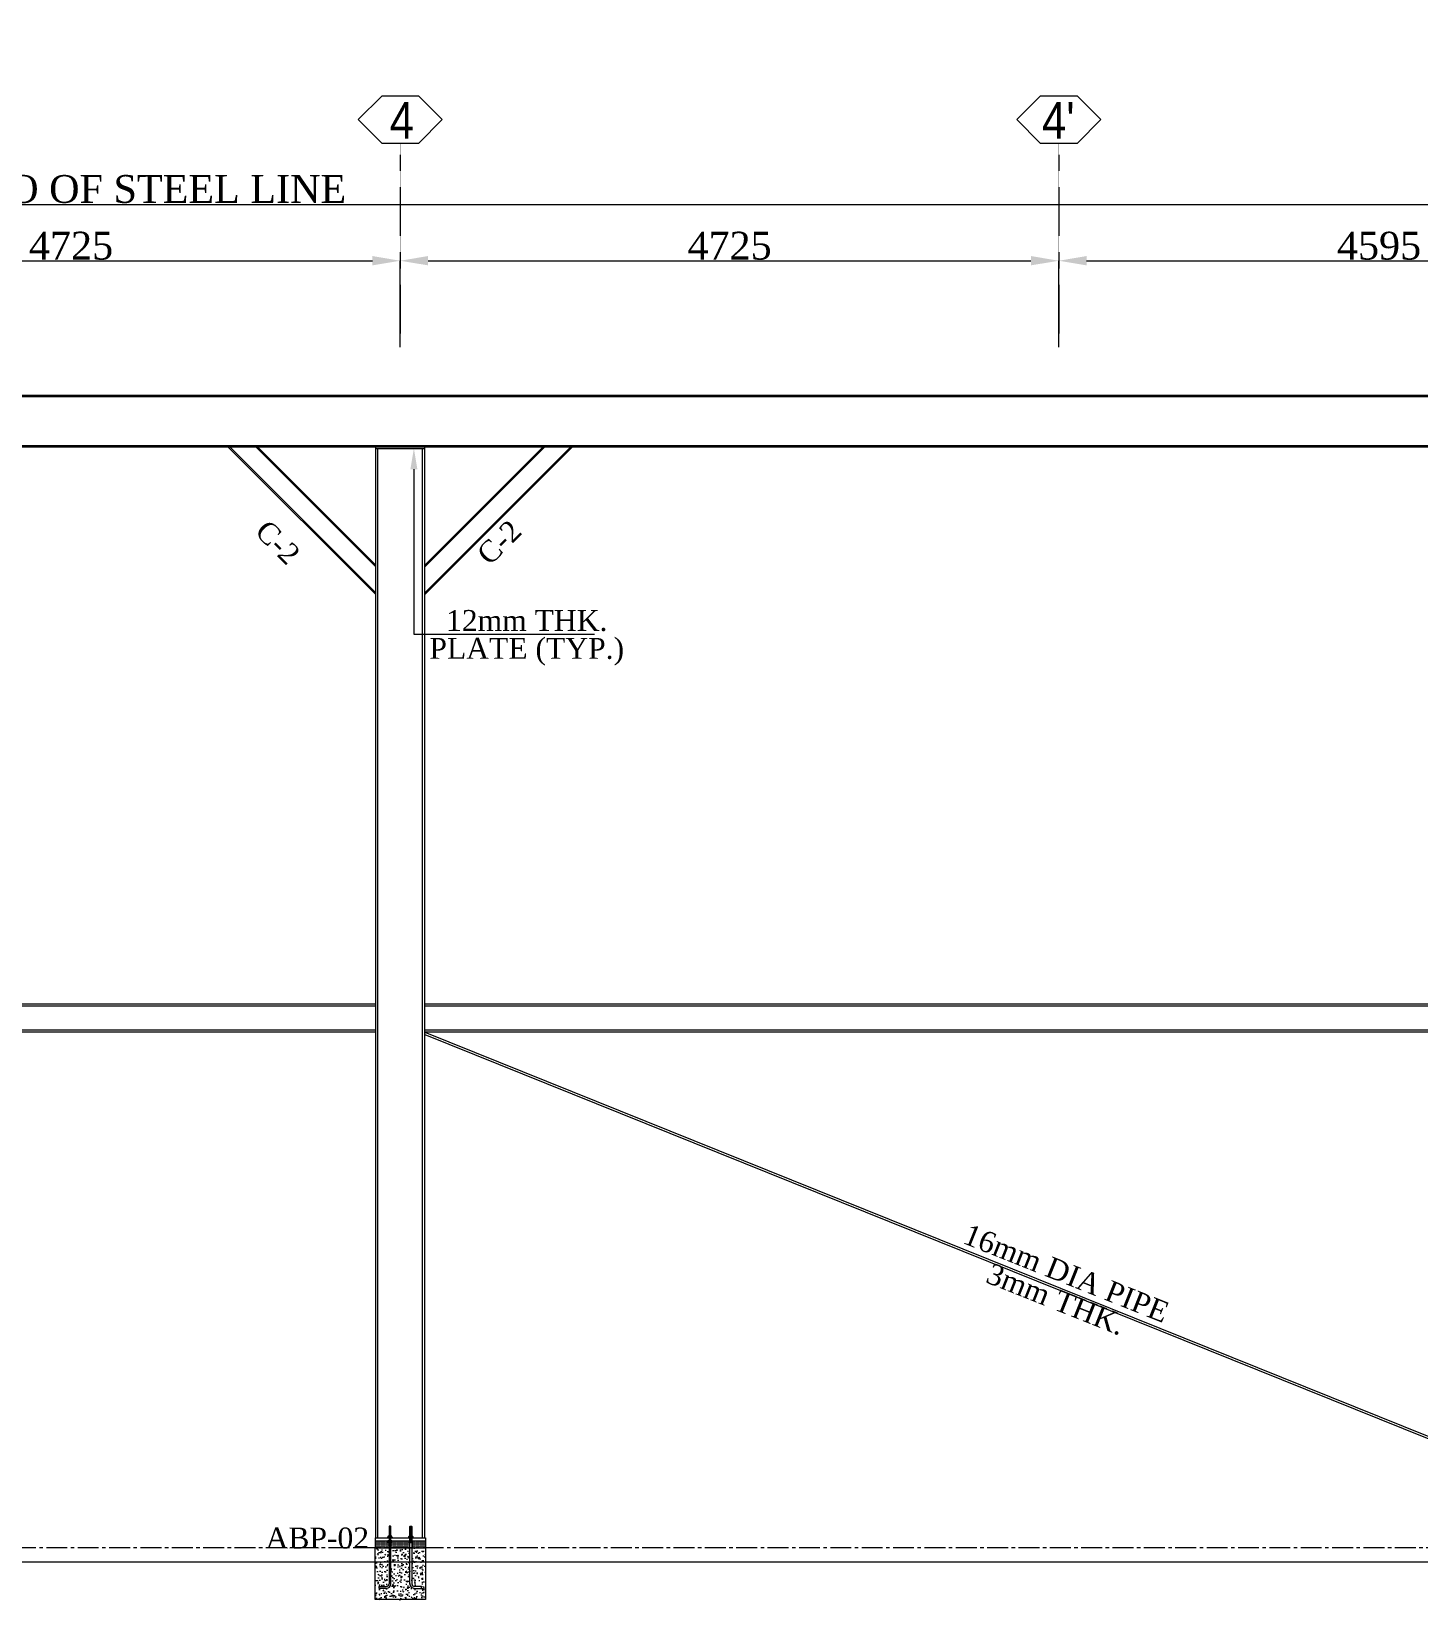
# Model space of a CAD drawing. Header units: millimetres. Extents: x 0 to 13151789, y -1482478 to 0.
# Drawn here: x 12791401 to 12801354, y -1357256 to -1345996 of the extents above; entities that cross this region are included whole.
import ezdxf
from ezdxf.entities.mleader import LeaderData, LeaderLine
from ezdxf.math import Vec2, Vec3

# ---------------------------------------------------------------- set-up
doc = ezdxf.new("R2010")
doc.units = ezdxf.units.MM
doc.header["$LTSCALE"] = 0.4
doc.header["$MEASUREMENT"] = 0
doc.header["$PDMODE"] = 66
for name, pattern in [('CENTER', [2, 1.25, -0.25, 0.25, -0.25]), ('CENTER2', [1.125, 0.75, -0.125, 0.125, -0.125]), ('XKITLINE03', [6, 3, -1, 1, -1])]:
    doc.linetypes.add(name, pattern=pattern)
doc.layers.get('0').update_dxf_attribs({"lineweight": 0})
doc.layers.get('Defpoints').update_dxf_attribs({"lineweight": 0})
for name, color, linetype, lineweight in [('2', 3, 'Continuous', 0), ('Bolt', 255, 'Continuous', 0), ('Grid', 202, 'CENTER', 0), ('GRIDDIM', 6, 'Continuous', 0), ('Layer 1', 7, 'Continuous', 0), ('MISCEL', 7, 'Continuous', 0), ('Other object type', 1, 'Continuous', 0), ('Outer Line', 1, 'Continuous', 0)]:
    doc.layers.add(name, color=color, linetype=linetype, lineweight=lineweight)
doc.layers.add('CENTER', color=1, linetype='CENTER')
doc.styles.add('ARIAL_', font='arial.ttf')
doc.styles.add('style2', font='ARIALN.TTF')
doc.styles.add('TNROMAN', font='times.ttf')
doc.dimstyles.new('shahid', dxfattribs={"dimtxt": 37.0005, "dimasz": 20, "dimexe": 8, "dimexo": 10, "dimgap": 5, "dimtad": 3, "dimdec": 0, "dimrnd": 1, "dimzin": 0, "dimdsep": 46, "dimtxsty": 'style2', "dimcen": 0.09, "dimclrt": 1, "dimadec": 0, "dimazin": 0, "dimtfac": 1, "dimtdec": 0, "dimtix": 1, "dimtmove": 1, "dimatfit": 3, "dimfxl": 1, "dimtolj": 1, "dimtzin": 0, "dimlwd": 5, "dimlwe": 5, "dimarcsym": 0})

# ---------------------------------------------------------------- blocks, each defined once
blk = doc.blocks.new('*D177')
at = {"layer": 'Defpoints', "color": 0, "lineweight": 0, "transparency": 16777216}
for p in [(12794047, -1347642), (12789322, -1348262), (12794047, -1348262)]:
    blk.add_point(p, dxfattribs=at)
at = {"layer": 'Layer 1', "color": 8, "lineweight": 5, "transparency": 16777216}
for p, q in [((12789322, -1348262), (12789322, -1347642)), ((12789522, -1347642), (12793847, -1347642)), ((12794047, -1348262), (12794047, -1347642))]:
    blk.add_line(p, q, dxfattribs=at)
at = {"layer": 'Layer 1', "color": 8, "lineweight": 0, "transparency": 16777216}
for points in [[(12789522, -1347608), (12789522, -1347675), (12789322, -1347642)], [(12793847, -1347608), (12793847, -1347675), (12794047, -1347642)]]:
    blk.add_solid(points, dxfattribs=at)
at = {"layer": 'Layer 1', "color": 2, "lineweight": 0, "transparency": 16777216, "insert": (12791685, -1347535), "char_height": 200, "attachment_point": 5, "style": 'TNROMAN'}
blk.add_mtext('\\A1;4725', dxfattribs=at)
blk = doc.blocks.new('*D178')
at = {"layer": 'Defpoints', "color": 0, "lineweight": 0, "transparency": 16777216}
for p in [(12798772, -1347642), (12794047, -1348262), (12798772, -1348262)]:
    blk.add_point(p, dxfattribs=at)
at = {"layer": 'Layer 1', "color": 8, "lineweight": 5, "transparency": 16777216}
for p, q in [((12794047, -1348262), (12794047, -1347642)), ((12794247, -1347642), (12798572, -1347642)), ((12798772, -1348262), (12798772, -1347642))]:
    blk.add_line(p, q, dxfattribs=at)
at = {"layer": 'Layer 1', "color": 8, "lineweight": 0, "transparency": 16777216}
for points in [[(12794247, -1347608), (12794247, -1347675), (12794047, -1347642)], [(12798572, -1347608), (12798572, -1347675), (12798772, -1347642)]]:
    blk.add_solid(points, dxfattribs=at)
at = {"layer": 'Layer 1', "color": 2, "lineweight": 0, "transparency": 16777216, "insert": (12796410, -1347535), "char_height": 200, "attachment_point": 5, "style": 'TNROMAN'}
blk.add_mtext('\\A1;4725', dxfattribs=at)
blk = doc.blocks.new('*D179')
at = {"layer": 'Defpoints', "color": 0, "lineweight": 0, "transparency": 16777216}
for p in [(12803367, -1347642), (12798772, -1348262), (12803367, -1348262)]:
    blk.add_point(p, dxfattribs=at)
at = {"layer": 'Layer 1', "color": 8, "lineweight": 5, "transparency": 16777216}
for p, q in [((12798772, -1348262), (12798772, -1347642)), ((12798972, -1347642), (12803167, -1347642)), ((12803367, -1348262), (12803367, -1347642))]:
    blk.add_line(p, q, dxfattribs=at)
at = {"layer": 'Layer 1', "color": 8, "lineweight": 0, "transparency": 16777216}
for points in [[(12798972, -1347608), (12798972, -1347675), (12798772, -1347642)], [(12803167, -1347608), (12803167, -1347675), (12803367, -1347642)]]:
    blk.add_solid(points, dxfattribs=at)
at = {"layer": 'Layer 1', "color": 2, "lineweight": 0, "transparency": 16777216, "insert": (12801070, -1347535), "char_height": 200, "attachment_point": 5, "style": 'TNROMAN'}
blk.add_mtext('\\A1;4595', dxfattribs=at)
blk = doc.blocks.new('*D180')
at = {"layer": 'Defpoints', "color": 0, "lineweight": 0, "transparency": 16777216}
for p in [(12812407, -1347239), (12769911, -1348238), (12812407, -1348238)]:
    blk.add_point(p, dxfattribs=at)
at = {"layer": 'Layer 1', "color": 8, "lineweight": 5, "transparency": 16777216}
for p, q in [((12769911, -1348238), (12769911, -1347239)), ((12770111, -1347239), (12812207, -1347239)), ((12812407, -1348238), (12812407, -1347239))]:
    blk.add_line(p, q, dxfattribs=at)
at = {"layer": 'Layer 1', "color": 8, "lineweight": 0, "transparency": 16777216}
for points in [[(12770111, -1347206), (12770111, -1347272), (12769911, -1347239)], [(12812207, -1347206), (12812207, -1347272), (12812407, -1347239)]]:
    blk.add_solid(points, dxfattribs=at)
at = {"layer": 'Layer 1', "color": 2, "lineweight": 0, "transparency": 16777216, "insert": (12791159, -1347129), "char_height": 200, "attachment_point": 5, "style": 'TNROMAN'}
blk.add_mtext('\\A1;LENGTH : 42496 O/O OF STEEL LINE ', dxfattribs=at)

msp = doc.modelspace()

# ---------------------------------------------------------------- hatches: boundary and pattern name
at = {"layer": 'Bolt', "linetype": 'Continuous', "lineweight": 0, "ltscale": 20}
h = msp.add_hatch(dxfattribs=at)
h.set_pattern_fill('DOTS', color=4, scale=120)
h.set_pattern_definition([(0, (5188786.558, -2042214.285), (3.75, 7.5), [0, -7.5])])
h.paths.add_polyline_path([(12793980, -1356838.1), (12793971.9, -1356838.1), (12793972.8, -1356838, -0.1443782), (12793966.7, -1356835.9), (12793966.7, -1356827.3), (12793980, -1356827), (12793980, -1356826.5), (12793868.3, -1356826.5), (12793868.3, -1356876.5), (12793980, -1356876.5)])
h.paths.add_polyline_path([(12793960.1, -1356836.9, -0.0762137), (12793959.3, -1356835.9)], flags=16)
h.paths.add_polyline_path([(12794116.7, -1356838.1), (12794111.1, -1356838.1), (12794110.2, -1356837, -0.0858055), (12794109.3, -1356835.9), (12794109.3, -1356827.6), (12794116.7, -1356827.6), (12794116.7, -1356826.5), (12793980, -1356826.5), (12793980, -1356827.6), (12793987.4, -1356827.6), (12793987.4, -1356835.9, -0.0858055), (12793986.5, -1356837), (12793985.6, -1356838.1), (12793980, -1356838.1), (12793980, -1356876.5), (12794116.7, -1356876.5)])
h.paths.add_polyline_path([(12794228.3, -1356826.5), (12794130, -1356826.5), (12794130, -1356827.6), (12794137.4, -1356827.6), (12794137.4, -1356835.9, -0.0762137), (12794136.6, -1356836.9), (12794135.7, -1356838.1), (12794130, -1356838.1), (12794130, -1356876.5), (12794228.3, -1356876.5)])
at = {"layer": 'Other object type', "lineweight": 0, "transparency": 33554526}
h = msp.add_hatch(dxfattribs=at)
h.set_pattern_fill('AR-CONC', color=255, scale=10)
h.set_pattern_definition([(50, (5187322.34, -2040256.49), (71.72601826, -6.2752135), [7.5, -82.5]), (355, (5187322.34, -2040256.49), (-13.87513336, 75.2192134), [6, -66]), (100.4514445, (5187328.315, -2040257.016), (57.8508847, 68.9439991), [6.3740192, -70.1142112]), (46.1842, (5187322.34, -2040236.49), (106.7241331, -16.5519281), [11.25, -123.75]), (96.6356355, (5187331.23, -2040237.87), (93.4661946, 97.4118601), [9.5610342, -105.171376]), (351.184164, (5187322.34, -2040236.49), (93.4661945, 97.41186), [9, -99.0000001]), (21, (5187332.34, -2040241.49), (59.6907052, -40.26188907), [7.5, -82.5]), (326, (5187332.34, -2040241.49), (24.3315332, 72.5150045), [6, -66]), (71.4514447, (5187337.31, -2040244.85), (84.0222377, 32.2531153), [6.374019, -70.1142112]), (37.5, (5187322.338, -2040256.493), (1.21598553, 33.28938538), [0, -65.2, 0, -67, 0, -66.25]), (7.5, (5187322.34, -2040256.493), (26.30695374, 39.44117119), [0, -38.2, 0, -63.7, 0, -25.25]), (327.5, (5187300.038, -2040256.493), (53.38224362, -2.25548717), [0, -25, 0, -78, 0, -103.5]), (317.5, (5187290.04, -2040256.493), (58.31861693, 10.01049823), [0, -32.5, 0, -51.8, 0, -73.5])])
h.paths.add_polyline_path([(12794116.7, -1356876.5), (12793980, -1356876.5), (12793980, -1357135.3, -0.4142167), (12793947.4, -1357167.9), (12793896.3, -1357167.9), (12793896.3, -1357154.7), (12793947.4, -1357154.7, 0.4142179), (12793966.7, -1357135.3), (12793966.7, -1356876.5), (12793868.3, -1356876.5), (12793868.3, -1357247.2), (12794041.4, -1357247.2), (12794044.6, -1357255.9), (12794051.1, -1357238.4), (12794054.2, -1357247.2), (12794228.3, -1357247.2), (12794228.3, -1356876.5), (12794130, -1356876.5), (12794130, -1357135.3, 0.4142093), (12794149.3, -1357154.7), (12794200.4, -1357154.7), (12794200.4, -1357167.9), (12794149.3, -1357167.9, -0.4142104), (12794116.7, -1357135.3)])

# ---------------------------------------------------------------- linework, layer by layer
at = {"lineweight": 0, "ltscale": 0.0025}
msp.add_solid([(12794170.1, -1349138.5), (12794145.1, -1348988.5), (12794120.1, -1349138.5)], dxfattribs=at)
at = {"layer": '2', "lineweight": 0}
for p, q in [((12793871.3, -1356806.5), (12793871.3, -1348976.5)), ((12793887.3, -1356806.5), (12793887.3, -1348988.5)), ((12794207.3, -1356806.5), (12794207.3, -1348988.5)), ((12794223.3, -1356806.5), (12794223.3, -1348976.5)), ((12793868.3, -1356806.5), (12794228.3, -1356806.5)), ((12793868.3, -1356806.5), (12793868.3, -1356826.5)), ((12794228.3, -1356806.5), (12794228.3, -1356826.5)), ((12793868.3, -1356826.5), (12794228.3, -1356826.5))]:
    msp.add_line(p, q, dxfattribs=at)
at = {"layer": '2', "lineweight": 0, "const_width": 5}
msp.add_lwpolyline([(12794228.3, -1356826.5), (12793868.3, -1356826.5), (12793868.3, -1356806.5), (12794228.3, -1356806.5)], close=True, dxfattribs=at)
at = {"layer": 'Bolt', "color": 4, "linetype": 'Continuous', "lineweight": 0, "ltscale": 20}
for p, q in [((12793959.5, -1356828.4), (12793959.5, -1356828.4)), ((12793961.1, -1356837.8), (12793961.1, -1356837.8)), ((12793964.2, -1356837.8), (12793964.2, -1356837.8)), ((12793967.3, -1356837.8), (12793967.3, -1356837.8)), ((12793970.4, -1356837.8), (12793970.4, -1356837.8)), ((12793987.6, -1356828.4), (12793987.6, -1356828.4)), ((12794123.6, -1356837.8), (12794123.6, -1356837.8))]:
    msp.add_line(p, q, dxfattribs=at)
at = {"layer": 'CENTER', "lineweight": 0}
for p, q in [((12798596.3, -1352976.5), (12794223.3, -1352976.5)), ((12798596.3, -1352990.5), (12794223.3, -1352990.5)), ((12798596.3, -1353162.5), (12794223.3, -1353162.5)), ((12798596.3, -1353176.5), (12794223.3, -1353176.5))]:
    msp.add_line(p, q, dxfattribs=at)
at = {"layer": 'Grid', "linetype": 'XKITLINE03', "lineweight": 0}
for p, q in [((12794047.3, -1346797.1), (12794047.3, -1348238.5)), ((12798772.3, -1346797.1), (12798772.3, -1348238.5))]:
    msp.add_line(p, q, dxfattribs=at)
at = {"layer": 'Grid', "linetype": 'XKITLINE03', "lineweight": 0, "ltscale": 350}
for points in [[(12793914.2, -1346797.1), (12794180.5, -1346797.1), (12794348.3, -1346629.3), (12794180.5, -1346461.4), (12793914.2, -1346461.4), (12793746.4, -1346629.3)], [(12798639.2, -1346797.1), (12798905.5, -1346797.1), (12799073.3, -1346629.3), (12798905.5, -1346461.4), (12798639.2, -1346461.4), (12798471.4, -1346629.3)]]:
    msp.add_lwpolyline(points, close=True, dxfattribs=at)
at = {"layer": 'GRIDDIM', "lineweight": 0}
msp.add_line((12793871.3, -1348988.5), (12794223.3, -1348988.5), dxfattribs=at)
at = {"layer": 'MISCEL', "lineweight": 0}
for p, q in [((12793993.2, -1356804.8), (12793953.5, -1356804.8)), ((12793953.5, -1356806.5), (12793953.5, -1356804.8)), ((12793993.2, -1356806.5), (12793953.5, -1356806.5)), ((12793958.1, -1356804.8), (12793958.1, -1356806.5)), ((12793959.3, -1356795.9), (12793961, -1356793.8)), ((12793959.3, -1356795.9), (12793959.3, -1356804.3)), ((12793987.4, -1356804.3), (12793959.3, -1356804.3)), ((12793985.6, -1356793.8), (12793961, -1356793.8)), ((12793966.5, -1356794.6), (12793979.8, -1356794.4)), ((12793968.3, -1356722.5), (12793966.7, -1356724.1)), ((12793966.7, -1356724.1), (12793966.7, -1357135.3)), ((12793966.7, -1356725), (12793979.8, -1356724.8)), ((12793966.7, -1356728.4), (12793980, -1356728.2)), ((12793966.7, -1356735.7), (12793980, -1356735.5)), ((12793966.7, -1356742.9), (12793980, -1356742.7)), ((12793966.7, -1356750.2), (12793979.8, -1356750)), ((12793966.7, -1356757.4), (12793980, -1356757.2)), ((12793966.7, -1356764.7), (12793980, -1356764.5)), ((12793966.7, -1356773.9), (12793980, -1356773.7)), ((12793966.7, -1356781.2), (12793980, -1356780.9)), ((12793966.7, -1356790.3), (12793980, -1356790.1)), ((12793966.7, -1356792.2), (12793980, -1356792)), ((12793966.7, -1356801), (12793966.7, -1356809.9)), ((12793966.9, -1356797.1), (12793980.1, -1356796.9)), ((12793967.1, -1356724.8), (12793978.4, -1356724.6)), ((12793967.2, -1356732), (12793980, -1356731.8)), ((12793967.3, -1356739.3), (12793980, -1356739.1)), ((12793967.5, -1356746.6), (12793980, -1356746.3)), ((12793967.6, -1356753.8), (12793978.9, -1356753.6)), ((12793967.6, -1356770.3), (12793978.9, -1356770.1)), ((12793967.7, -1356761.1), (12793979, -1356760.9)), ((12793967.7, -1356768.3), (12793979, -1356768.1)), ((12793967.7, -1356777.5), (12793979, -1356777.3)), ((12793967.7, -1356784.8), (12793979, -1356784.6)), ((12793967.7, -1356786.7), (12793979, -1356786.5)), ((12793967.7, -1356799.3), (12793979, -1356799.1)), ((12793978.4, -1356722.5), (12793968.3, -1356722.5)), ((12793980, -1356724.1), (12793978.4, -1356722.5)), ((12793980, -1357135.3), (12793980, -1356724.1)), ((12793987.4, -1356795.9), (12793985.6, -1356793.8)), ((12793987.4, -1356804.3), (12793987.4, -1356795.9)), ((12793988.6, -1356804.8), (12793988.6, -1356806.5)), ((12793993.2, -1356806.5), (12793993.2, -1356804.8)), ((12794103.5, -1356804.8), (12794143.2, -1356804.8)), ((12794103.5, -1356806.5), (12794103.5, -1356804.8)), ((12794103.5, -1356806.5), (12794143.2, -1356806.5)), ((12794108.1, -1356804.8), (12794108.1, -1356806.5)), ((12794109.3, -1356795.9), (12794111.1, -1356793.8)), ((12794109.3, -1356804.3), (12794109.3, -1356795.9)), ((12794109.3, -1356804.3), (12794137.4, -1356804.3)), ((12794111.1, -1356793.8), (12794135.7, -1356793.8)), ((12794129.8, -1356797.1), (12794116.6, -1356796.9)), ((12794116.7, -1356724.1), (12794118.3, -1356722.5)), ((12794116.7, -1357135.3), (12794116.7, -1356724.1)), ((12794130, -1356757.4), (12794116.7, -1356757.2)), ((12794130, -1356764.7), (12794116.7, -1356764.5)), ((12794130, -1356773.9), (12794116.7, -1356773.7)), ((12794130, -1356781.2), (12794116.7, -1356780.9)), ((12794130, -1356790.3), (12794116.7, -1356790.1)), ((12794130, -1356792.2), (12794116.7, -1356792)), ((12794130, -1356725), (12794116.9, -1356724.8)), ((12794130.1, -1356728.4), (12794116.9, -1356728.2)), ((12794130.1, -1356735.7), (12794116.9, -1356735.5)), ((12794130.1, -1356750.2), (12794116.9, -1356750)), ((12794130.2, -1356794.6), (12794116.9, -1356794.4)), ((12794130.2, -1356742.9), (12794117, -1356742.7)), ((12794129, -1356761.1), (12794117.6, -1356760.9)), ((12794129, -1356768.3), (12794117.6, -1356768.1)), ((12794129, -1356777.5), (12794117.6, -1356777.3)), ((12794129, -1356784.8), (12794117.6, -1356784.6)), ((12794129, -1356786.7), (12794117.6, -1356786.5)), ((12794129, -1356799.3), (12794117.6, -1356799.1)), ((12794129.1, -1356732), (12794117.8, -1356731.8)), ((12794129.1, -1356739.3), (12794117.8, -1356739.1)), ((12794129.1, -1356753.8), (12794117.8, -1356753.6)), ((12794129.1, -1356770.3), (12794117.8, -1356770.1)), ((12794129.2, -1356726.6), (12794117.9, -1356726.4)), ((12794129.2, -1356746.6), (12794117.9, -1356746.4)), ((12794118.3, -1356722.5), (12794128.4, -1356722.5)), ((12794128.4, -1356722.5), (12794130, -1356724.1)), ((12794130, -1356724.1), (12794130, -1357135.3)), ((12794130, -1356801), (12794130, -1356809.9)), ((12794137.4, -1356795.9), (12794135.7, -1356793.8)), ((12794137.4, -1356795.9), (12794137.4, -1356804.3)), ((12794138.6, -1356804.8), (12794138.6, -1356806.5)), ((12794143.2, -1356806.5), (12794143.2, -1356804.8)), ((12793987.4, -1356827.6), (12793959.3, -1356827.6)), ((12793959.3, -1356835.9), (12793959.3, -1356827.6)), ((12793959.3, -1356835.9), (12793961, -1356838.1)), ((12793985.6, -1356838.1), (12793961, -1356838.1)), ((12793966.7, -1356818.9), (12793980, -1356818.7)), ((12793966.7, -1356820), (12793980, -1356819.8)), ((12793966.7, -1356827.3), (12793980, -1356827)), ((12793966.7, -1356835.9), (12793966.7, -1356827.6)), ((12793966.7, -1356834.5), (12793980, -1356834.3)), ((12793966.7, -1356842.4), (12793980, -1356842.2)), ((12793967.8, -1356813.1), (12793979.1, -1356812.9)), ((12793967.8, -1356823.6), (12793979.1, -1356823.4)), ((12793967.8, -1356830.9), (12793979.1, -1356830.7)), ((12793967.8, -1356838.1), (12793979.1, -1356837.9)), ((12793987.4, -1356835.9), (12793985.6, -1356838.1)), ((12793987.4, -1356827.6), (12793987.4, -1356835.9)), ((12794109.3, -1356827.6), (12794137.4, -1356827.6)), ((12794109.3, -1356827.6), (12794109.3, -1356835.9)), ((12794109.3, -1356835.9), (12794111.1, -1356838.1)), ((12794111.1, -1356838.1), (12794135.7, -1356838.1)), ((12794130, -1356818.9), (12794116.7, -1356818.7)), ((12794130, -1356820), (12794116.7, -1356819.8)), ((12794130, -1356827.3), (12794116.7, -1356827)), ((12794130, -1356834.5), (12794116.7, -1356834.3)), ((12794130, -1356842.4), (12794116.7, -1356842.2)), ((12794128.9, -1356813.1), (12794117.6, -1356812.9)), ((12794128.9, -1356823.6), (12794117.6, -1356823.4)), ((12794128.9, -1356830.9), (12794117.6, -1356830.7)), ((12794128.9, -1356838.1), (12794117.6, -1356837.9)), ((12794130, -1356835.9), (12794130, -1356827.6)), ((12794137.4, -1356835.9), (12794135.7, -1356838.1)), ((12794137.4, -1356835.9), (12794137.4, -1356827.6)), ((12793896.3, -1357167.9), (12793896.3, -1357154.7)), ((12793896.3, -1357154.7), (12793947.4, -1357154.7)), ((12793947.4, -1357167.9), (12793896.3, -1357167.9)), ((12794200.4, -1357154.7), (12794149.3, -1357154.7)), ((12794149.3, -1357167.9), (12794200.4, -1357167.9)), ((12794200.4, -1357167.9), (12794200.4, -1357154.7))]:
    msp.add_line(p, q, dxfattribs=at)
for centre, radius, start, end in [((12793963, -1356798.1), 4.3, 30.15902, 149.84098), ((12793973.3, -1356805.1), 11.3, 54.12444, 125.87556), ((12793983.7, -1356798.1), 4.3, 30.15902, 149.84098), ((12794113, -1356798.1), 4.3, 30.15902, 149.84098), ((12794123.3, -1356805.1), 11.3, 54.12444, 125.87556), ((12794133.7, -1356798.1), 4.3, 30.15902, 149.84098), ((12793963, -1356833.7), 4.3, 210.15902, 329.84098), ((12793973.3, -1356826.8), 11.3, 234.12444, 305.87556), ((12793983.7, -1356833.7), 4.3, 210.15902, 329.84098), ((12794113, -1356833.7), 4.3, 210.15902, 329.84098), ((12794123.3, -1356826.8), 11.3, 234.12444, 305.87556), ((12794133.7, -1356833.7), 4.3, 210.15902, 329.84098), ((12793947.4, -1357135.3), 32.6, 270, 0), ((12793947.4, -1357135.3), 19.3, 270, 0), ((12794149.3, -1357135.3), 32.6, 180, 270), ((12794149.3, -1357135.3), 19.3, 180, 270)]:
    msp.add_arc(centre, radius, start, end, dxfattribs=at)
at = {"layer": 'Other object type', "color": 4, "lineweight": 0}
for p, q in [((12770337.3, -1348606.5), (12812583.3, -1348606.5)), ((12770337.3, -1348616.5), (12812583.3, -1348616.5)), ((12770337.3, -1348966.5), (12812583.3, -1348966.5)), ((12770337.3, -1348976.5), (12812583.3, -1348976.5))]:
    msp.add_line(p, q, dxfattribs=at)
at = {"layer": 'Other object type', "color": 241, "lineweight": 0}
for p, q in [((12793871.3, -1350037.2), (12792810.7, -1348976.5)), ((12793871.3, -1350024.4), (12792823.4, -1348976.5)), ((12793871.3, -1349837.8), (12793010.1, -1348976.5)), ((12793871.3, -1349825), (12793022.8, -1348976.5)), ((12794223.3, -1350037.2), (12795284, -1348976.5)), ((12794223.3, -1349825), (12795071.9, -1348976.5)), ((12794223.3, -1349837.8), (12795084.6, -1348976.5)), ((12794223.3, -1350024.4), (12795271.3, -1348976.5)), ((12794223.3, -1353176.5), (12803194.3, -1356790.5)), ((12794223.3, -1353193.7), (12803191.4, -1356806.5)), ((12769911.3, -1356976.5), (12814074.1, -1356976.5))]:
    msp.add_line(p, q, dxfattribs=at)
at = {"layer": 'Other object type', "color": 0, "lineweight": 0}
for p, q in [((12794145.1, -1349138.5), (12794145.1, -1350320.5)), ((12794145.1, -1350320.5), (12795440.6, -1350320.5))]:
    msp.add_line(p, q, dxfattribs=at)
at = {"layer": 'Other object type', "color": 241, "linetype": 'CENTER2', "lineweight": 0, "ltscale": 500}
msp.add_line((12812583.3, -1356876.5), (12769911.3, -1356876.5), dxfattribs=at)
at = {"layer": 'Other object type', "color": 255, "lineweight": 0, "transparency": 33554526}
msp.add_lwpolyline([(12794228.3, -1356876.5), (12794228.3, -1357247.2), (12794054.2, -1357247.2), (12794051.1, -1357238.4), (12794044.6, -1357255.9), (12794041.4, -1357247.2), (12793868.3, -1357247.2), (12793868.3, -1356876.5)], close=True, dxfattribs=at)
at = {"layer": 'Outer Line', "lineweight": 0}
for p, q in [((12793871.3, -1352976.5), (12784773.3, -1352976.5)), ((12803191.3, -1352976.5), (12794223.3, -1352976.5)), ((12793871.3, -1352990.5), (12784773.3, -1352990.5)), ((12803191.3, -1352990.5), (12794223.3, -1352990.5)), ((12793871.3, -1353162.5), (12784773.3, -1353162.5)), ((12793871.3, -1353176.5), (12784773.3, -1353176.5)), ((12803191.3, -1353162.5), (12794223.3, -1353162.5)), ((12803191.3, -1353176.5), (12794223.3, -1353176.5))]:
    msp.add_line(p, q, dxfattribs=at)
at = {"layer": 'Outer Line', "color": 0, "lineweight": 0}
for p, q in [((12793868.3, -1356826.5), (12793868.3, -1356876.5)), ((12794228.3, -1356826.5), (12794228.3, -1356876.5))]:
    msp.add_line(p, q, dxfattribs=at)

# ---------------------------------------------------------------- texts
at = {"layer": 'Grid', "color": 2, "lineweight": 0, "style": 'ARIAL_', "width": 0.85}
for s, height, p in [('4', 264.4, (12793971.2, -1346767)), ("4'", 264.41, (12798651.3, -1346767))]:
    msp.add_text(s, height=height, dxfattribs=at).set_placement(p)
at = {"layer": 'Outer Line', "color": 0, "lineweight": 0, "style": 'TNROMAN'}
msp.add_text('ABP-02', height=150, dxfattribs=at).set_placement((12793080.8, -1356881.9))

# ---------------------------------------------------------------- dimensions: what is measured, and where the dimension line sits
at = {"layer": 'Layer 1', "color": 0, "lineweight": 0}
dim = msp.add_linear_dim(base=(12812407.3, -1347239.1), p1=(12769911.3, -1348238.5), p2=(12812407.3, -1348238.5), text='LENGTH : <> O/O OF STEEL LINE ', dimstyle='shahid', override={"dimtxt": 200, "dimasz": 200, "dimexe": 0, "dimexo": 0, "dimtxsty": 'TNROMAN', "dimclrd": 8, "dimclre": 8, "dimclrt": 2}, dxfattribs=at)
dim.commit()
dim.dimension.update_dxf_attribs({"geometry": '*D180', "text_midpoint": (12791159.3, -1347129.3)})
for base, p1, p2, picture, middle in [((12794047.3, -1347641.7), (12789322.3, -1348262.4), (12794047.3, -1348262.4), '*D177', (12791684.8, -1347534.6)), ((12798772.3, -1347641.7), (12794047.3, -1348262.4), (12798772.3, -1348262.4), '*D178', (12796409.8, -1347534.6)), ((12803367.3, -1347641.7), (12798772.3, -1348262.4), (12803367.3, -1348262.4), '*D179', (12801069.8, -1347534.6))]:
    dim = msp.add_linear_dim(base=base, p1=p1, p2=p2, dimstyle='shahid', override={"dimtxt": 200, "dimasz": 200, "dimexe": 0, "dimexo": 0, "dimtxsty": 'TNROMAN', "dimclrd": 8, "dimclre": 8, "dimclrt": 2}, dxfattribs=at)
    dim.commit()
    dim.dimension.update_dxf_attribs({"geometry": picture, "text_midpoint": middle})

# ---------------------------------------------------------------- leaders
at = {"layer": 'Outer Line', "color": 0, "lineweight": 0}
ml = msp.add_multileader_mtext('Standard', dxfattribs=at)
ml.set_content('C-2 ', color=7, style='TNROMAN')
ml.set_leader_properties(color=215)
ml.build(insert=Vec2(0, 0))
ml.multileader.update_dxf_attribs({"dogleg_length": 92.4, "arrow_head_size": 50})
ctx = ml.context
ctx.base_point, ctx.char_height, ctx.arrow_head_size, ctx.landing_gap_size, ctx.plane_origin, ctx.plane_x_axis, ctx.plane_y_axis = Vec3(12793021, -1349516.5), 150, 50, 50, Vec3(12741256.5, -1303588.5), Vec3(0.7071068, -0.7071068), Vec3(0.7071068, 0.7071068)
ctx.text_align_type = 1
ctx.mtext.insert, ctx.mtext.text_direction, ctx.mtext.rotation, ctx.mtext.width, ctx.mtext.defined_height, ctx.mtext.alignment, ctx.mtext.line_spacing_factor, ctx.mtext.flow_direction = Vec3(12793221.9, -1349609), Vec3(0.7071068, -0.7071068), 5.4977871, 2692.609, 304.4, 2, 0.8, 5
ml = msp.add_multileader_mtext('Standard', dxfattribs=at)
ml.set_content('C-2 ', color=7, style='TNROMAN')
ml.set_leader_properties(color=215)
ml.build(insert=Vec2(0, 0))
ml.multileader.update_dxf_attribs({"dogleg_length": 92.4, "arrow_head_size": 50})
ctx = ml.context
ctx.base_point, ctx.char_height, ctx.arrow_head_size, ctx.landing_gap_size, ctx.plane_origin, ctx.plane_x_axis, ctx.plane_y_axis = Vec3(12794611.3, -1349809.9), 150, 50, 50, Vec3(12846669.2, -1303588.5), Vec3(0.7071068, 0.7071068), Vec3(-0.7071068, 0.7071068)
ctx.text_align_type = 1
ctx.mtext.insert, ctx.mtext.text_direction, ctx.mtext.rotation, ctx.mtext.width, ctx.mtext.defined_height, ctx.mtext.alignment, ctx.mtext.line_spacing_factor, ctx.mtext.flow_direction = Vec3(12794703.8, -1349609), Vec3(0.7071068, 0.7071068), 0.7853982, 2692.609, 304.4, 2, 0.8, 5
ml = msp.add_multileader_mtext('Standard', dxfattribs=at)
ml.set_content('12mm THK.\\PPLATE (TYP.)', color=7, style='TNROMAN')
ml.set_leader_properties(color=215)
ml.build(insert=Vec2(0, 0))
ml.multileader.update_dxf_attribs({"dogleg_length": 92.4, "arrow_head_size": 50})
ctx = ml.context
ctx.base_point, ctx.char_height, ctx.arrow_head_size, ctx.landing_gap_size, ctx.plane_origin = Vec3(12794359.6, -1350246.8), 150, 50, 50, Vec3(12865005.9, -1346519.8)
ctx.text_align_type = 1
ctx.mtext.insert, ctx.mtext.width, ctx.mtext.defined_height, ctx.mtext.alignment, ctx.mtext.line_spacing_factor, ctx.mtext.flow_direction = Vec3(12794954.7, -1350148.1), 1346.984, 304.4, 2, 0.8, 5
ml = msp.add_multileader_mtext('Standard', dxfattribs=at)
ml.set_content('16mm DIA PIPE \\P3mm THK.', color=7, style='TNROMAN')
ml.set_leader_properties(color=215)
ml.build(insert=Vec2(0, 0))
ml.multileader.update_dxf_attribs({"dogleg_length": 92.4, "arrow_head_size": 50})
ctx = ml.context
ctx.base_point, ctx.char_height, ctx.arrow_head_size, ctx.landing_gap_size, ctx.plane_origin, ctx.plane_x_axis, ctx.plane_y_axis = Vec3(12798085, -1354612.6), 150, 50, 50, Vec3(12865708.4, -1377604.7), Vec3(0.9288006, -0.37058), Vec3(0.37058, 0.9288006)
ctx.text_align_type = 1
ctx.mtext.insert, ctx.mtext.text_direction, ctx.mtext.rotation, ctx.mtext.width, ctx.mtext.defined_height, ctx.mtext.alignment, ctx.mtext.line_spacing_factor, ctx.mtext.flow_direction = Vec3(12798854, -1354837.1), Vec3(0.9288006, -0.37058), 5.9035519, 2171.81, 304.4, 2, 0.8, 5

doc.saveas('drawing.dxf')
